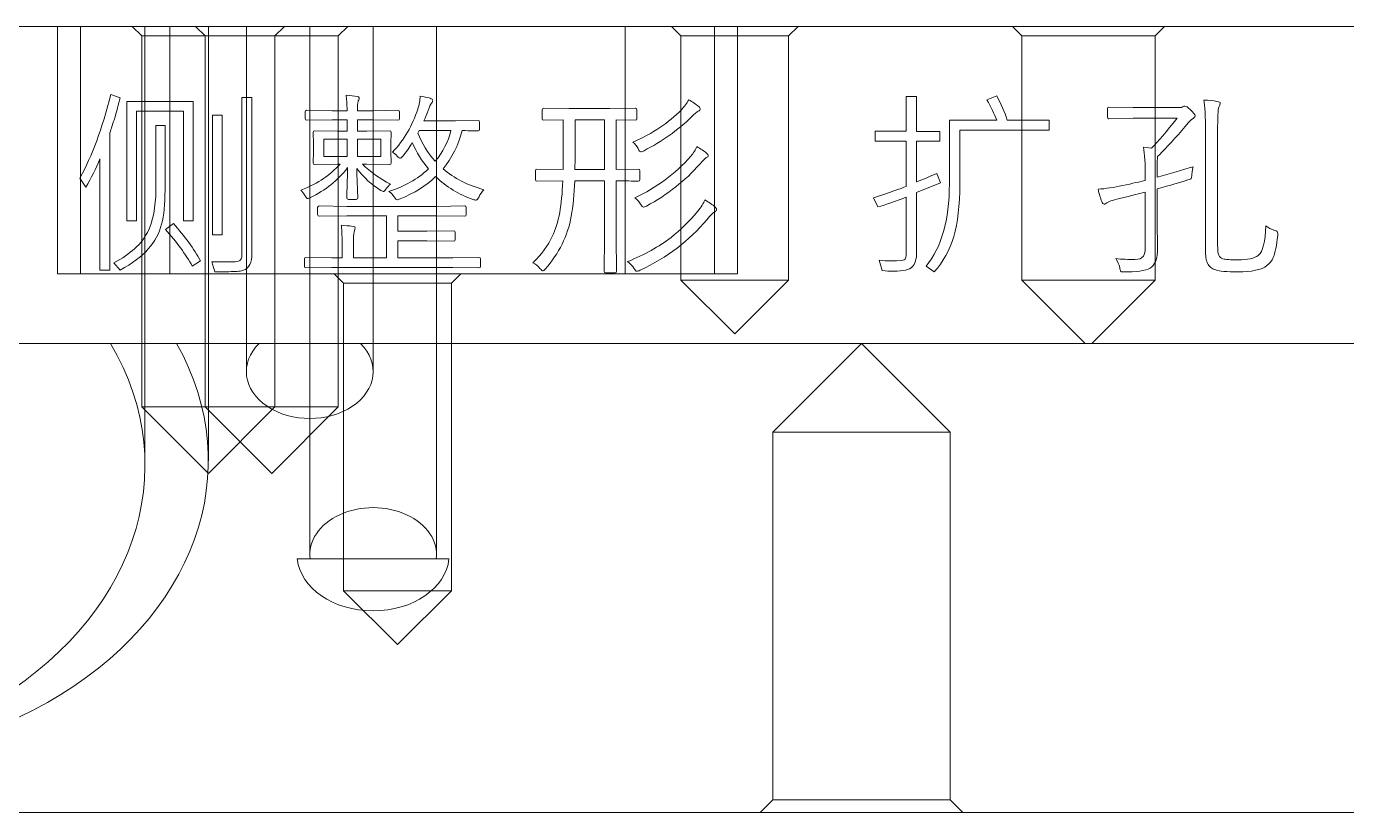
# Model space of a CAD drawing. Header units: millimetres. Extents: x 7176 to 10197, y 11773 to 13427.
# Drawn here: x 7302.6 to 7406.7, y 11780.8 to 11842.8 of the extents above; entities that cross this region are included whole.
import ezdxf

# ---------------------------------------------------------------- set-up
doc = ezdxf.new("R2010")
doc.units = ezdxf.units.MM
doc.linetypes.add('DASHED', pattern=[0])
doc.layers.add('DIM', color=4, linetype='Continuous', lineweight=20)
doc.layers.add('LP', color=40, linetype='Continuous', lineweight=20)

msp = doc.modelspace()

# ---------------------------------------------------------------- linework, layer by layer
at = {"layer": 'DIM', "color": 252, "linetype": 'DASHED', "lineweight": 5}
msp.add_lwpolyline([(7198.478, 11842.781), (7198.478, 11780.781), (8798.478, 11780.781), (8798.478, 11842.781)], close=True, dxfattribs=at)
at = {"layer": 'LP', "color": 135, "linetype": 'Continuous', "lineweight": 5}
msp.add_line((8798.478, 11842.781), (7198.478, 11842.781), dxfattribs=at)
at = {"layer": 'LP', "color": 31, "linetype": 'DASHED', "lineweight": 5, "ltscale": 1.70264}
for p, q in [((7305.06, 11842.781), (7305.06, 11823.281)), ((7306.878, 11842.781), (7306.878, 11823.281)), ((7311.958, 11808.161), (7311.958, 11842.781)), ((7313.917, 11823.281), (7313.917, 11842.781)), ((7316.958, 11808.531), (7316.958, 11842.781)), ((7349.839, 11842.781), (7349.839, 11823.281)), ((7356.878, 11823.281), (7356.878, 11842.781)), ((7358.696, 11823.281), (7358.696, 11842.781)), ((7305.06, 11823.281), (7313.917, 11823.281)), ((7313.917, 11823.281), (7349.839, 11823.281)), ((7358.696, 11823.281), (7349.839, 11823.281))]:
    msp.add_line(p, q, dxfattribs=at)
at = {"layer": 'LP', "color": 5, "linetype": 'DASHED', "lineweight": 5, "ltscale": 1.70264}
for p, q in [((7310.958, 11842.781), (7311.705, 11842.034)), ((7315.958, 11842.781), (7316.705, 11842.034)), ((7322.211, 11842.034), (7322.958, 11842.781)), ((7327.211, 11842.034), (7327.958, 11842.781)), ((7353.478, 11842.781), (7354.225, 11842.034)), ((7362.731, 11842.034), (7363.478, 11842.781)), ((7380.378, 11842.781), (7381.125, 11842.034)), ((7391.631, 11842.034), (7392.378, 11842.781)), ((7311.705, 11842.034), (7311.705, 11812.781)), ((7316.705, 11842.034), (7311.705, 11842.034)), ((7316.705, 11842.034), (7316.705, 11817.781)), ((7327.211, 11842.034), (7316.705, 11842.034)), ((7322.211, 11812.781), (7322.211, 11842.034)), ((7327.211, 11817.781), (7327.211, 11842.034)), ((7354.225, 11842.034), (7354.225, 11822.781)), ((7362.731, 11842.034), (7354.225, 11842.034)), ((7362.731, 11822.781), (7362.731, 11842.034)), ((7381.125, 11842.034), (7381.125, 11822.781)), ((7391.631, 11842.034), (7381.125, 11842.034)), ((7391.631, 11822.781), (7391.631, 11842.034)), ((7326.878, 11823.281), (7327.625, 11822.534)), ((7336.131, 11822.534), (7336.878, 11823.281)), ((7327.625, 11822.534), (7327.625, 11798.281)), ((7336.131, 11822.534), (7327.625, 11822.534)), ((7336.131, 11798.281), (7336.131, 11822.534)), ((7354.225, 11822.781), (7358.478, 11818.528)), ((7354.225, 11822.781), (7362.731, 11822.781)), ((7358.478, 11818.528), (7362.731, 11822.781)), ((7381.125, 11822.781), (7386.125, 11817.781)), ((7381.125, 11822.781), (7391.631, 11822.781)), ((7386.631, 11817.781), (7391.631, 11822.781)), ((7316.705, 11817.782), (7316.705, 11812.781)), ((7327.211, 11812.781), (7327.211, 11817.782)), ((7368.478, 11817.784), (7361.475, 11810.781)), ((7375.481, 11810.781), (7368.478, 11817.784)), ((7311.705, 11812.781), (7316.958, 11807.528)), ((7311.705, 11812.781), (7316.705, 11812.781)), ((7316.705, 11812.781), (7321.958, 11807.528)), ((7316.705, 11812.781), (7327.211, 11812.781)), ((7316.958, 11807.528), (7322.211, 11812.781)), ((7321.958, 11807.528), (7327.211, 11812.781)), ((7361.475, 11810.781), (7361.475, 11781.778)), ((7375.481, 11810.781), (7361.475, 11810.781)), ((7375.481, 11781.778), (7375.481, 11810.781)), ((7327.625, 11798.281), (7331.878, 11794.028)), ((7327.625, 11798.281), (7336.131, 11798.281)), ((7331.878, 11794.028), (7336.131, 11798.281)), ((7361.475, 11781.778), (7360.478, 11780.781)), ((7361.475, 11781.778), (7375.481, 11781.778)), ((7376.478, 11780.781), (7375.481, 11781.778))]:
    msp.add_line(p, q, dxfattribs=at)
at = {"layer": 'LP', "color": 1, "linetype": 'DASHED', "lineweight": 5, "ltscale": 1.70264}
for p, q in [((7319.958, 11842.781), (7319.958, 11815.561)), ((7324.958, 11842.781), (7324.958, 11801.131)), ((7329.958, 11815.561), (7329.958, 11842.781)), ((7334.958, 11801.131), (7334.958, 11842.781))]:
    msp.add_line(p, q, dxfattribs=at)
at = {"layer": 'LP', "color": 123, "linetype": 'Continuous', "lineweight": 5}
for p, q in [((7309.995, 11837.141), (7309.257, 11837.41)), ((7310.534, 11836.857), (7310.534, 11827.459)), ((7315.763, 11836.857), (7310.534, 11836.857)), ((7315.763, 11827.459), (7315.763, 11836.857)), ((7320.377, 11837.187), (7319.601, 11837.187)), ((7371.992, 11837.257), (7371.992, 11834.511)), ((7372.823, 11837.257), (7371.992, 11837.257)), ((7372.823, 11834.496), (7372.823, 11837.257)), ((7379.144, 11837.303), (7378.367, 11836.987)), ((7311.287, 11836.103), (7314.986, 11836.103)), ((7311.287, 11827.459), (7311.287, 11836.103)), ((7314.986, 11836.103), (7314.986, 11827.459)), ((7317.286, 11835.788), (7317.286, 11826.336)), ((7318.047, 11835.788), (7317.286, 11835.788)), ((7318.047, 11826.336), (7318.047, 11835.788)), ((7326.717, 11836.134), (7324.71, 11836.165)), ((7324.71, 11835.396), (7326.717, 11835.426)), ((7327.909, 11836.134), (7326.717, 11836.134)), ((7326.717, 11835.426), (7327.909, 11835.426)), ((7327.909, 11835.426), (7327.909, 11834.511)), ((7329.909, 11836.134), (7328.717, 11836.134)), ((7328.717, 11835.426), (7329.909, 11835.426)), ((7328.717, 11834.511), (7328.717, 11835.426)), ((7331.908, 11836.165), (7329.909, 11836.134)), ((7329.909, 11835.426), (7331.908, 11835.396)), ((7345.408, 11836.295), (7343.409, 11836.326)), ((7343.409, 11835.396), (7344.954, 11835.411)), ((7348.638, 11836.295), (7345.408, 11836.295)), ((7345.885, 11835.411), (7348.2, 11835.411)), ((7348.2, 11835.411), (7348.2, 11831.489)), ((7350.645, 11836.326), (7348.638, 11836.295)), ((7349.13, 11835.411), (7350.645, 11835.396)), ((7349.13, 11831.489), (7349.13, 11835.411)), ((7379.144, 11835.396), (7375.407, 11835.396)), ((7383.266, 11835.396), (7379.975, 11835.396)), ((7383.266, 11834.603), (7383.266, 11835.396)), ((7389.914, 11836.388), (7387.991, 11836.418)), ((7387.991, 11835.503), (7389.914, 11835.534)), ((7389.914, 11835.534), (7393.367, 11835.534)), ((7309.196, 11823.568), (7309.196, 11834.388)), ((7313.541, 11834.957), (7312.818, 11834.957)), ((7325.233, 11834.403), (7325.264, 11833.519)), ((7327.14, 11834.511), (7325.356, 11834.542)), ((7327.909, 11834.511), (7327.14, 11834.511)), ((7329.471, 11834.511), (7328.717, 11834.511)), ((7331.255, 11834.542), (7329.471, 11834.511)), ((7331.347, 11833.519), (7331.378, 11834.403)), ((7333.485, 11834.373), (7333.577, 11834.565)), ((7333.577, 11834.565), (7336.084, 11834.565)), ((7336.461, 11835.334), (7333.962, 11835.334)), ((7338.23, 11835.365), (7336.461, 11835.334)), ((7369.546, 11834.511), (7369.546, 11833.727)), ((7371.992, 11834.511), (7369.546, 11834.511)), ((7374.653, 11834.496), (7372.823, 11834.496)), ((7374.653, 11833.727), (7374.653, 11834.496)), ((7376.229, 11834.603), (7383.266, 11834.603)), ((7325.264, 11833.519), (7325.264, 11832.904)), ((7326.056, 11833.881), (7327.909, 11833.881)), ((7326.056, 11832.512), (7326.056, 11833.881)), ((7327.909, 11833.881), (7327.909, 11832.512)), ((7328.717, 11832.512), (7328.717, 11833.881)), ((7328.717, 11833.881), (7330.57, 11833.881)), ((7330.57, 11833.881), (7330.57, 11832.512)), ((7331.347, 11832.904), (7331.347, 11833.519)), ((7369.546, 11833.727), (7371.992, 11833.727)), ((7371.992, 11833.727), (7371.992, 11830.166)), ((7372.823, 11833.727), (7374.653, 11833.727)), ((7372.823, 11830.527), (7372.823, 11833.727)), ((7308.403, 11832.342), (7308.403, 11823.568)), ((7325.264, 11832.904), (7325.233, 11832.019)), ((7327.909, 11832.512), (7326.056, 11832.512)), ((7330.57, 11832.512), (7328.717, 11832.512)), ((7331.378, 11832.019), (7331.347, 11832.904)), ((7391.352, 11833.188), (7390.721, 11833.265)), ((7325.356, 11831.896), (7327.14, 11831.927)), ((7327.14, 11831.927), (7327.363, 11831.927)), ((7329.124, 11831.927), (7329.471, 11831.927)), ((7329.471, 11831.927), (7331.255, 11831.896)), ((7344.939, 11831.489), (7342.878, 11831.52)), ((7348.2, 11831.489), (7345.87, 11831.489)), ((7350.861, 11831.52), (7349.13, 11831.489)), ((7306.827, 11830.812), (7307.288, 11830.105)), ((7342.878, 11830.574), (7344.908, 11830.604)), ((7345.854, 11830.604), (7348.2, 11830.604)), ((7348.2, 11830.604), (7348.2, 11826.159)), ((7349.13, 11826.159), (7349.13, 11830.604)), ((7372.823, 11829.674), (7374.699, 11830.451)), ((7374.699, 11830.451), (7374.414, 11831.189)), ((7369.423, 11829.251), (7369.754, 11828.543)), ((7391.806, 11827.459), (7391.806, 11829.974)), ((7327.894, 11828.59), (7325.71, 11828.62)), ((7334.985, 11828.59), (7327.894, 11828.59)), ((7337.176, 11828.62), (7334.985, 11828.59)), ((7310.534, 11827.459), (7311.287, 11827.459)), ((7314.202, 11827.236), (7313.571, 11826.767)), ((7314.986, 11827.459), (7315.763, 11827.459)), ((7325.71, 11827.82), (7327.894, 11827.851)), ((7327.894, 11827.851), (7331.001, 11827.851)), ((7331.001, 11827.851), (7331.001, 11824.537)), ((7331.916, 11827.851), (7334.985, 11827.851)), ((7331.916, 11826.621), (7331.916, 11827.851)), ((7334.985, 11827.851), (7337.176, 11827.82)), ((7391.836, 11825.236), (7391.806, 11827.459)), ((7317.286, 11826.336), (7318.047, 11826.336)), ((7334.2, 11826.621), (7331.916, 11826.621)), ((7336.292, 11826.652), (7334.2, 11826.621)), ((7348.2, 11826.159), (7348.169, 11823.468)), ((7349.161, 11823.468), (7349.13, 11826.159)), ((7331.916, 11825.882), (7334.2, 11825.882)), ((7331.916, 11824.537), (7331.916, 11825.882)), ((7334.2, 11825.882), (7336.292, 11825.852)), ((7309.511, 11824.137), (7309.995, 11823.568)), ((7315.694, 11823.883), (7316.34, 11824.291)), ((7317.224, 11824.214), (7317.463, 11823.437)), ((7326.702, 11824.537), (7324.656, 11824.567)), ((7327.502, 11824.537), (7326.702, 11824.537)), ((7331.001, 11824.537), (7328.417, 11824.537)), ((7336.246, 11824.537), (7331.916, 11824.537)), ((7338.291, 11824.567), (7336.246, 11824.537)), ((7369.862, 11824.337), (7370.1, 11823.537)), ((7308.403, 11823.568), (7309.196, 11823.568)), ((7324.656, 11823.737), (7326.702, 11823.768)), ((7326.702, 11823.768), (7336.246, 11823.768)), ((7336.246, 11823.768), (7338.291, 11823.737)), ((7373.569, 11823.883), (7374.215, 11823.422))]:
    msp.add_line(p, q, dxfattribs=at)
at = {"layer": 'LP', "color": 123, "linetype": 'DASHED', "lineweight": 5, "ltscale": 1.70264}
msp.add_line((7324.541, 11824.431), (7324.541, 11824.44), dxfattribs=at)
at = {"layer": 'LP', "color": 31, "linetype": 'Continuous', "lineweight": 5}
for p, q in [((8798.478, 11817.781), (7198.478, 11817.781)), ((7323.976, 11800.781), (7324.98, 11800.781)), ((7334.935, 11800.781), (7324.98, 11800.781)), ((7334.935, 11800.781), (7335.939, 11800.781)), ((7198.478, 11780.781), (7791.978, 11780.781))]:
    msp.add_line(p, q, dxfattribs=at)
at = {"layer": 'LP', "color": 31, "linetype": 'DASHED', "lineweight": 5, "ltscale": 1.70264}
for centre, major_axis, start_param, end_param in [((7279.458, 11808.161), (32.5, 0), 2.730078, 6.6946999), ((7324.958, 11815.561), (5, 0), 2.498123, 6.926655)]:
    msp.add_ellipse(centre, major_axis=major_axis, ratio=0.74, start_param=start_param, end_param=end_param, dxfattribs=at)
at = {"layer": 'LP', "color": 31, "linetype": 'Continuous', "lineweight": 5}
for centre, major_axis, start_param, end_param in [((7284.458, 11808.531), (32.5, 0), 2.7468025, 6.6779754), ((7329.958, 11801.131), (5, 0), 6.188445, 9.5195183), ((7329.958, 11801.131), (6, 0), 3.2205083, 6.2042697)]:
    msp.add_ellipse(centre, major_axis=major_axis, ratio=0.74, start_param=start_param, end_param=end_param, dxfattribs=at)
at = {"layer": 'LP', "color": 123, "linetype": 'Continuous', "lineweight": 5}
for points in [[(7309.257, 11837.41), (7308.591, 11834.75), (7307.781, 11832.55), (7306.827, 11830.812)], [(7327.817, 11837.349), (7327.863, 11837.113), (7327.894, 11836.708), (7327.909, 11836.134)], [(7328.686, 11837.264), (7328.461, 11837.305), (7328.171, 11837.334), (7327.817, 11837.349)], [(7328.717, 11836.134), (7328.717, 11836.503), (7328.737, 11836.749), (7328.778, 11836.872)], [(7328.778, 11836.872), (7328.778, 11836.877), (7328.791, 11836.913), (7328.817, 11836.98)], [(7333.677, 11837.287), (7333.657, 11836.964), (7333.587, 11836.623), (7333.47, 11836.265)], [(7334.462, 11837.111), (7334.226, 11837.182), (7333.964, 11837.241), (7333.677, 11837.287)], [(7334.292, 11836.149), (7334.39, 11836.457), (7334.48, 11836.652), (7334.562, 11836.734)], [(7354.844, 11836.995), (7354.701, 11836.723), (7354.514, 11836.462), (7354.283, 11836.211)], [(7355.636, 11836.465), (7355.431, 11836.639), (7355.167, 11836.816), (7354.844, 11836.995)], [(7378.367, 11836.987), (7378.685, 11836.403), (7378.944, 11835.872), (7379.144, 11835.396)], [(7379.975, 11835.396), (7379.754, 11836.042), (7379.477, 11836.677), (7379.144, 11837.303)], [(7333.47, 11836.265), (7333.059, 11834.967), (7332.398, 11833.832), (7331.485, 11832.858)], [(7333.962, 11835.334), (7334.085, 11835.616), (7334.195, 11835.888), (7334.292, 11836.149)], [(7354.283, 11836.211), (7353.273, 11835.185), (7351.996, 11834.334), (7350.453, 11833.657)], [(7351.322, 11832.981), (7352.717, 11833.699), (7353.96, 11834.58), (7355.052, 11835.626)], [(7355.052, 11835.626), (7355.313, 11835.888), (7355.495, 11836.047), (7355.598, 11836.103)], [(7393.367, 11835.534), (7392.546, 11834.483), (7391.875, 11833.701), (7391.352, 11833.188)], [(7394.12, 11835.026), (7394.31, 11835.267), (7394.479, 11835.431), (7394.628, 11835.519)], [(7325.356, 11834.542), (7325.274, 11834.542), (7325.233, 11834.496), (7325.233, 11834.403)], [(7331.378, 11834.403), (7331.378, 11834.496), (7331.337, 11834.542), (7331.255, 11834.542)], [(7334.854, 11832.15), (7334.259, 11832.812), (7333.803, 11833.552), (7333.485, 11834.373)], [(7336.084, 11834.565), (7335.874, 11833.688), (7335.464, 11832.883), (7334.854, 11832.15)], [(7335.469, 11831.55), (7336.166, 11832.391), (7336.666, 11833.396), (7336.969, 11834.565)], [(7336.969, 11834.565), (7337.297, 11834.56), (7337.592, 11834.552), (7337.853, 11834.542)], [(7391.836, 11832.527), (7392.708, 11833.399), (7393.469, 11834.232), (7394.12, 11835.026)], [(7332.293, 11832.558), (7332.539, 11832.835), (7332.79, 11833.188), (7333.047, 11833.619)], [(7333.047, 11833.619), (7333.38, 11832.835), (7333.805, 11832.145), (7334.323, 11831.55)], [(7350.453, 11833.657), (7350.622, 11833.524), (7350.758, 11833.352), (7350.861, 11833.142)], [(7307.288, 11830.105), (7307.729, 11830.817), (7308.101, 11831.563), (7308.403, 11832.342)], [(7355.006, 11832.542), (7353.78, 11831.143), (7352.309, 11830.051), (7350.591, 11829.266)], [(7350.861, 11833.142), (7350.938, 11832.973), (7351.012, 11832.888), (7351.084, 11832.888)], [(7351.084, 11832.888), (7351.13, 11832.888), (7351.209, 11832.919), (7351.322, 11832.981)], [(7355.475, 11833.304), (7355.393, 11833.068), (7355.237, 11832.814), (7355.006, 11832.542)], [(7356.252, 11832.796), (7356.062, 11832.955), (7355.803, 11833.124), (7355.475, 11833.304)], [(7355.713, 11831.912), (7356, 11832.23), (7356.175, 11832.404), (7356.236, 11832.435)], [(7325.01, 11829.297), (7326.179, 11829.84), (7327.156, 11830.622), (7327.94, 11831.643)], [(7325.233, 11832.019), (7325.233, 11831.937), (7325.274, 11831.896), (7325.356, 11831.896)], [(7328.663, 11831.581), (7329.217, 11830.868), (7329.847, 11830.292), (7330.555, 11829.851)], [(7331.332, 11830.335), (7330.481, 11830.761), (7329.745, 11831.291), (7329.124, 11831.927)], [(7334.323, 11831.55), (7333.457, 11830.735), (7332.411, 11830.14), (7331.186, 11829.766)], [(7331.255, 11831.896), (7331.337, 11831.896), (7331.378, 11831.937), (7331.378, 11832.019)], [(7338.699, 11829.897), (7337.417, 11830.251), (7336.341, 11830.802), (7335.469, 11831.55)], [(7351.507, 11828.605), (7353.188, 11829.523), (7354.591, 11830.625), (7355.713, 11831.912)], [(7394.628, 11831.72), (7393.792, 11831.443), (7392.851, 11831.166), (7391.806, 11830.889)], [(7330.962, 11829.943), (7331.07, 11830.102), (7331.193, 11830.233), (7331.332, 11830.335)], [(7332.085, 11829.182), (7333.198, 11829.623), (7334.131, 11830.207), (7334.885, 11830.935)], [(7334.885, 11830.935), (7335.741, 11830.125), (7336.723, 11829.525), (7337.83, 11829.136)], [(7349.13, 11830.604), (7349.705, 11830.599), (7350.21, 11830.592), (7350.645, 11830.581)], [(7374.414, 11831.189), (7373.902, 11830.958), (7373.371, 11830.738), (7372.823, 11830.527)], [(7391.806, 11829.974), (7392.831, 11830.256), (7393.638, 11830.492), (7394.228, 11830.681)], [(7394.228, 11830.681), (7394.366, 11830.727), (7394.448, 11830.766), (7394.474, 11830.797)], [(7324.241, 11829.866), (7324.359, 11829.764), (7324.469, 11829.628), (7324.572, 11829.459)], [(7338.076, 11829.082), (7338.158, 11829.082), (7338.235, 11829.169), (7338.307, 11829.343)], [(7338.307, 11829.343), (7338.399, 11829.559), (7338.53, 11829.743), (7338.699, 11829.897)], [(7350.591, 11829.266), (7350.786, 11829.123), (7350.94, 11828.956), (7351.053, 11828.766)], [(7371.992, 11830.166), (7371.566, 11829.992), (7370.71, 11829.687), (7369.423, 11829.251)], [(7369.754, 11828.543), (7370.395, 11828.728), (7371.141, 11828.984), (7371.992, 11829.312)], [(7387.13, 11829.943), (7387.227, 11829.538), (7387.327, 11829.215), (7387.43, 11828.974)], [(7337.83, 11829.136), (7337.948, 11829.1), (7338.03, 11829.082), (7338.076, 11829.082)], [(7351.053, 11828.766), (7351.145, 11828.607), (7351.225, 11828.528), (7351.291, 11828.528)], [(7351.291, 11828.528), (7351.312, 11828.528), (7351.384, 11828.554), (7351.507, 11828.605)], [(7356.121, 11829.097), (7356.018, 11828.841), (7355.826, 11828.536), (7355.544, 11828.182)], [(7316.34, 11824.291), (7315.822, 11825.244), (7315.11, 11826.226), (7314.202, 11827.236)], [(7328.386, 11827.013), (7328.022, 11827.054), (7327.707, 11827.082), (7327.44, 11827.098)], [(7351.022, 11823.552), (7353.145, 11824.557), (7354.893, 11825.885), (7356.267, 11827.536)], [(7313.571, 11826.767), (7314.474, 11825.757), (7315.181, 11824.796), (7315.694, 11823.883)], [(7400.38, 11827.059), (7400.324, 11825.793), (7400.129, 11825.016), (7399.796, 11824.729)], [(7401.073, 11826.698), (7400.796, 11826.79), (7400.565, 11826.91), (7400.38, 11827.059)], [(7342.563, 11824.144), (7342.768, 11824.037), (7342.955, 11823.88), (7343.124, 11823.675)], [(7350.03, 11824.229), (7350.251, 11824.08), (7350.417, 11823.909), (7350.53, 11823.714)], [(7388.545, 11824.467), (7388.688, 11824.237), (7388.788, 11824.001), (7388.845, 11823.76)], [(7395.766, 11824.106), (7395.889, 11823.85), (7396.104, 11823.673), (7396.412, 11823.575)], [(7348.169, 11823.468), (7348.169, 11823.386), (7348.21, 11823.345), (7348.292, 11823.345)], [(7350.53, 11823.714), (7350.617, 11823.555), (7350.697, 11823.475), (7350.768, 11823.475)], [(7350.768, 11823.475), (7350.815, 11823.475), (7350.899, 11823.501), (7351.022, 11823.552)], [(7370.1, 11823.537), (7370.408, 11823.496), (7370.713, 11823.475), (7371.015, 11823.475)], [(7388.845, 11823.76), (7388.87, 11823.616), (7388.893, 11823.527), (7388.914, 11823.491)], [(7388.914, 11823.491), (7388.94, 11823.445), (7388.999, 11823.422), (7389.091, 11823.422)], [(7396.412, 11823.575), (7396.694, 11823.473), (7397.276, 11823.422), (7398.158, 11823.422)]]:
    msp.add_open_spline(points, degree=3, dxfattribs=at)
for points, knots in [([(7309.196, 11834.388), (7309.303, 11834.724), (7309.411, 11835.06), (7309.74, 11836.086), (7309.893, 11836.67), (7309.995, 11837.141)], [0, 0, 0, 0, 0.3272837, 0.3272837, 1, 1, 1, 1]), ([(7319.601, 11837.187), (7319.601, 11833.009), (7319.601, 11828.83), (7319.601, 11824.56), (7319.566, 11824.466), (7319.428, 11824.276), (7319.285, 11824.226), (7318.855, 11824.216), (7318.24, 11824.214), (7317.224, 11824.214)], [0, 0, 0, 0, 0.9378596, 0.9378596, 0.9585731, 0.9585731, 0.9792865, 0.9792865, 1, 1, 1, 1]), ([(7317.463, 11823.437), (7317.763, 11823.437), (7318.063, 11823.437), (7318.942, 11823.437), (7319.342, 11823.459), (7319.783, 11823.546), (7319.974, 11823.659), (7320.297, 11824.023), (7320.377, 11824.288), (7320.377, 11828.82), (7320.377, 11833.004), (7320.377, 11837.187)], [0, 0, 0, 0, 0.033362, 0.033362, 0.0978048, 0.0978048, 0.1622472, 0.1622472, 0.2266897, 0.2266897, 1, 1, 1, 1]), ([(7328.817, 11836.98), (7328.843, 11837.041), (7328.855, 11837.095), (7328.855, 11837.208), (7328.799, 11837.249), (7328.686, 11837.264)], [0, 0, 0, 0, 0.4090938, 0.4090938, 1, 1, 1, 1]), ([(7334.562, 11836.734), (7334.623, 11836.8), (7334.654, 11836.87), (7334.654, 11837.018), (7334.59, 11837.075), (7334.462, 11837.111)], [0, 0, 0, 0, 0.4827614, 0.4827614, 1, 1, 1, 1]), ([(7355.598, 11836.103), (7355.706, 11836.144), (7355.759, 11836.2), (7355.759, 11836.329), (7355.718, 11836.393), (7355.636, 11836.465)], [0, 0, 0, 0, 0.5600045, 0.5600045, 1, 1, 1, 1]), ([(7394.405, 11836.226), (7394.225, 11836.406), (7394.084, 11836.495), (7393.926, 11836.495), (7393.867, 11836.475), (7393.759, 11836.403), (7393.669, 11836.388), (7392.328, 11836.388), (7391.121, 11836.388), (7389.914, 11836.388)], [0, 0, 0, 0, 0.1754738, 0.1754738, 0.2719851, 0.2719851, 0.3443687, 0.3443687, 1, 1, 1, 1]), ([(7395.466, 11836.972), (7395.558, 11836.552), (7395.605, 11835.701), (7395.605, 11831.327), (7395.605, 11828.236), (7395.605, 11824.688), (7395.658, 11824.342), (7395.766, 11824.106)], [0, 0, 0, 0, 0.2653927, 0.2653927, 0.9055202, 0.9055202, 1, 1, 1, 1]), ([(7396.658, 11836.403), (7396.735, 11836.552), (7396.774, 11836.657), (7396.774, 11836.79), (7396.684, 11836.841), (7396.228, 11836.92), (7395.881, 11836.952), (7395.466, 11836.972)], [0, 0, 0, 0, 0.2521912, 0.2521912, 0.5464126, 0.5464126, 1, 1, 1, 1]), ([(7324.71, 11836.165), (7324.628, 11836.165), (7324.587, 11836.124), (7324.587, 11835.867), (7324.587, 11835.693), (7324.587, 11835.437), (7324.628, 11835.396), (7324.71, 11835.396)], [0, 0, 0, 0, 0.2424222, 0.2424222, 0.7575743, 0.7575743, 1, 1, 1, 1]), ([(7331.908, 11835.396), (7331.996, 11835.396), (7332.039, 11835.437), (7332.039, 11835.693), (7332.039, 11835.867), (7332.039, 11836.124), (7331.996, 11836.165), (7331.908, 11836.165)], [0, 0, 0, 0, 0.2424257, 0.2424257, 0.7575778, 0.7575778, 1, 1, 1, 1]), ([(7343.409, 11836.326), (7343.327, 11836.326), (7343.286, 11836.282), (7343.286, 11835.965), (7343.286, 11835.734), (7343.286, 11835.431), (7343.327, 11835.396), (7343.409, 11835.396)], [0, 0, 0, 0, 0.223683, 0.223683, 0.8157876, 0.8157876, 1, 1, 1, 1]), ([(7344.954, 11835.411), (7344.954, 11834.775), (7344.954, 11834.139), (7344.954, 11832.571), (7344.949, 11831.899), (7344.939, 11831.489)], [0, 0, 0, 0, 0.4052287, 0.4052287, 1, 1, 1, 1]), ([(7345.87, 11831.489), (7345.88, 11831.899), (7345.885, 11832.53), (7345.885, 11834.057), (7345.885, 11834.734), (7345.885, 11835.411)], [0, 0, 0, 0, 0.5570471, 0.5570471, 1, 1, 1, 1]), ([(7350.645, 11835.396), (7350.727, 11835.396), (7350.768, 11835.431), (7350.768, 11835.734), (7350.768, 11835.965), (7350.768, 11836.282), (7350.727, 11836.326), (7350.645, 11836.326)], [0, 0, 0, 0, 0.1842124, 0.1842124, 0.776317, 0.776317, 1, 1, 1, 1]), ([(7375.407, 11835.396), (7375.407, 11833.716), (7375.407, 11832.037), (7375.407, 11827.503), (7374.794, 11825.344), (7373.569, 11823.883)], [0, 0, 0, 0, 0.3702657, 0.3702657, 1, 1, 1, 1]), ([(7387.991, 11836.418), (7387.909, 11836.418), (7387.868, 11836.377), (7387.868, 11836.072), (7387.868, 11835.849), (7387.868, 11835.544), (7387.909, 11835.503), (7387.991, 11835.503)], [0, 0, 0, 0, 0.2119187, 0.2119187, 0.7880782, 0.7880782, 1, 1, 1, 1]), ([(7394.628, 11835.519), (7394.73, 11835.575), (7394.782, 11835.642), (7394.782, 11835.816), (7394.656, 11835.985), (7394.405, 11836.226)], [0, 0, 0, 0, 0.4411785, 0.4411785, 1, 1, 1, 1]), ([(7396.658, 11824.744), (7396.597, 11824.888), (7396.566, 11825.157), (7396.566, 11828.513), (7396.566, 11831.473), (7396.566, 11835.608), (7396.597, 11836.265), (7396.658, 11836.403)], [0, 0, 0, 0, 0.0871533, 0.0871533, 0.7408037, 0.7408037, 1, 1, 1, 1]), ([(7312.818, 11834.957), (7312.818, 11833.26), (7312.818, 11831.563), (7312.818, 11828.538), (7312.595, 11827.427), (7311.703, 11825.638), (7310.823, 11824.839), (7309.511, 11824.137)], [0, 0, 0, 0, 0.3898703, 0.3898703, 0.6949351, 0.6949351, 1, 1, 1, 1]), ([(7309.995, 11823.568), (7310.959, 11824.08), (7311.701, 11824.634), (7312.742, 11825.824), (7313.092, 11826.473), (7313.451, 11827.883), (7313.541, 11828.779), (7313.541, 11831.563), (7313.541, 11833.26), (7313.541, 11834.957)], [0, 0, 0, 0, 0.219235, 0.219235, 0.4384699, 0.4384699, 0.6577045, 0.6577045, 1, 1, 1, 1]), ([(7337.853, 11834.542), (7338.099, 11834.537), (7338.225, 11834.534), (7338.302, 11834.534), (7338.338, 11834.575), (7338.338, 11834.852), (7338.338, 11835.047), (7338.338, 11835.324), (7338.302, 11835.365), (7338.23, 11835.365)], [0, 0, 0, 0, 0.0160657, 0.0160657, 0.2409663, 0.2409663, 0.7751027, 0.7751027, 1, 1, 1, 1]), ([(7374.215, 11823.422), (7374.917, 11824.206), (7375.428, 11825.135), (7376.069, 11827.283), (7376.229, 11828.666), (7376.229, 11831.773), (7376.229, 11833.188), (7376.229, 11834.603)], [0, 0, 0, 0, 0.3525642, 0.3525642, 0.7051283, 0.7051283, 1, 1, 1, 1]), ([(7331.485, 11832.858), (7331.603, 11832.791), (7331.729, 11832.691), (7331.98, 11832.44), (7332.055, 11832.381), (7332.121, 11832.381), (7332.19, 11832.44), (7332.293, 11832.558)], [0, 0, 0, 0, 0.3428592, 0.3428592, 0.6461579, 0.6461579, 1, 1, 1, 1]), ([(7356.236, 11832.435), (7356.339, 11832.481), (7356.39, 11832.532), (7356.39, 11832.645), (7356.344, 11832.714), (7356.252, 11832.796)], [0, 0, 0, 0, 0.5000027, 0.5000027, 1, 1, 1, 1]), ([(7390.721, 11833.265), (7390.813, 11832.722), (7390.86, 11831.935), (7390.86, 11830.815), (7390.86, 11830.725), (7390.86, 11830.635)], [0, 0, 0, 0, 0.9199085, 0.9199085, 1, 1, 1, 1]), ([(7391.806, 11830.889), (7391.806, 11831.261), (7391.806, 11831.632), (7391.806, 11832.266), (7391.816, 11832.44), (7391.836, 11832.527)], [0, 0, 0, 0, 0.5870451, 0.5870451, 1, 1, 1, 1]), ([(7327.363, 11831.927), (7326.917, 11831.455), (7326.479, 11831.074), (7325.578, 11830.462), (7324.974, 11830.158), (7324.241, 11829.866)], [0, 0, 0, 0, 0.4778119, 0.4778119, 1, 1, 1, 1]), ([(7327.94, 11831.643), (7327.93, 11831.125), (7327.917, 11830.599), (7327.887, 11829.564), (7327.879, 11829.297), (7327.879, 11829.184), (7327.92, 11829.143), (7328.002, 11829.143)], [0, 0, 0, 0, 0.2244505, 0.2244505, 0.4359632, 0.4359632, 1, 1, 1, 1]), ([(7328.002, 11829.143), (7328.207, 11829.143), (7328.412, 11829.143), (7328.704, 11829.143), (7328.748, 11829.184), (7328.748, 11829.292), (7328.74, 11829.505), (7328.702, 11830.479), (7328.678, 11831.038), (7328.663, 11831.581)], [0, 0, 0, 0, 0.5719003, 0.5719003, 0.8149569, 0.8149569, 0.8909105, 0.8909105, 1, 1, 1, 1]), ([(7342.878, 11831.52), (7342.801, 11831.52), (7342.763, 11831.479), (7342.763, 11831.163), (7342.763, 11830.93), (7342.763, 11830.615), (7342.801, 11830.574), (7342.878, 11830.574)], [0, 0, 0, 0, 0.206451, 0.206451, 0.7935475, 0.7935475, 1, 1, 1, 1]), ([(7350.645, 11830.581), (7350.779, 11830.576), (7350.85, 11830.574), (7350.948, 11830.574), (7350.991, 11830.615), (7350.991, 11830.93), (7350.991, 11831.163), (7350.991, 11831.479), (7350.948, 11831.52), (7350.861, 11831.52)], [0, 0, 0, 0, 0.0237131, 0.0237131, 0.22527, 0.22527, 0.7984446, 0.7984446, 1, 1, 1, 1]), ([(7394.474, 11830.797), (7394.505, 11830.833), (7394.528, 11830.938), (7394.57, 11831.409), (7394.597, 11831.612), (7394.628, 11831.72)], [0, 0, 0, 0, 0.3696068, 0.3696068, 1, 1, 1, 1]), ([(7344.908, 11830.604), (7344.878, 11829.63), (7344.798, 11828.795), (7344.537, 11827.374), (7344.342, 11826.746), (7343.749, 11825.512), (7343.245, 11824.821), (7342.563, 11824.144)], [0, 0, 0, 0, 0.2941697, 0.2941697, 0.5991857, 0.5991857, 1, 1, 1, 1]), ([(7343.539, 11823.652), (7344.616, 11824.883), (7345.298, 11826.27), (7345.733, 11828.607), (7345.818, 11829.538), (7345.854, 11830.604)], [0, 0, 0, 0, 0.6603028, 0.6603028, 1, 1, 1, 1]), ([(7390.86, 11830.635), (7390.475, 11830.538), (7389.875, 11830.402), (7388.387, 11830.084), (7387.745, 11829.984), (7387.13, 11829.943)], [0, 0, 0, 0, 0.5478879, 0.5478879, 1, 1, 1, 1]), ([(7324.572, 11829.459), (7324.664, 11829.289), (7324.733, 11829.205), (7324.826, 11829.205), (7324.902, 11829.236), (7325.01, 11829.297)], [0, 0, 0, 0, 0.5, 0.5, 1, 1, 1, 1]), ([(7330.555, 11829.851), (7330.668, 11829.789), (7330.742, 11829.758), (7330.809, 11829.758), (7330.87, 11829.82), (7330.962, 11829.943)], [0, 0, 0, 0, 0.5384654, 0.5384654, 1, 1, 1, 1]), ([(7331.186, 11829.766), (7331.365, 11829.643), (7331.506, 11829.502), (7331.711, 11829.184), (7331.791, 11829.105), (7331.883, 11829.105), (7331.962, 11829.13), (7332.085, 11829.182)], [0, 0, 0, 0, 0.379311, 0.379311, 0.7586223, 0.7586223, 1, 1, 1, 1]), ([(7371.992, 11829.312), (7371.992, 11827.774), (7371.992, 11826.236), (7371.992, 11824.539), (7371.942, 11824.432), (7371.742, 11824.319), (7371.415, 11824.291), (7370.518, 11824.291), (7370.185, 11824.306), (7369.862, 11824.337)], [0, 0, 0, 0, 0.786923, 0.786923, 0.8682386, 0.8682386, 0.9495542, 0.9495542, 1, 1, 1, 1]), ([(7371.015, 11823.475), (7371.764, 11823.475), (7372.252, 11823.587), (7372.708, 11824.033), (7372.823, 11824.424), (7372.823, 11826.546), (7372.823, 11828.11), (7372.823, 11829.674)], [0, 0, 0, 0, 0.2084132, 0.2084132, 0.4168263, 0.4168263, 1, 1, 1, 1]), ([(7387.822, 11828.859), (7387.93, 11828.951), (7388.26, 11829.066), (7389.814, 11829.455), (7390.496, 11829.628), (7390.86, 11829.72)], [0, 0, 0, 0, 0.3563664, 0.3563664, 1, 1, 1, 1]), ([(7390.86, 11829.72), (7390.86, 11828.261), (7390.86, 11826.803), (7390.86, 11825.037), (7390.808, 11824.808), (7390.706, 11824.66)], [0, 0, 0, 0, 0.8258345, 0.8258345, 1, 1, 1, 1]), ([(7325.71, 11828.62), (7325.623, 11828.62), (7325.579, 11828.579), (7325.579, 11828.313), (7325.579, 11828.128), (7325.579, 11827.861), (7325.623, 11827.82), (7325.71, 11827.82)], [0, 0, 0, 0, 0.2352932, 0.2352932, 0.7647048, 0.7647048, 1, 1, 1, 1]), ([(7337.176, 11827.82), (7337.258, 11827.82), (7337.299, 11827.861), (7337.299, 11828.128), (7337.299, 11828.313), (7337.299, 11828.579), (7337.258, 11828.62), (7337.176, 11828.62)], [0, 0, 0, 0, 0.2352952, 0.2352952, 0.7647068, 0.7647068, 1, 1, 1, 1]), ([(7355.544, 11828.182), (7354.873, 11827.382), (7354.175, 11826.703), (7352.506, 11825.413), (7351.363, 11824.778), (7350.03, 11824.229)], [0, 0, 0, 0, 0.4331657, 0.4331657, 1, 1, 1, 1]), ([(7356.267, 11827.536), (7356.605, 11827.915), (7356.816, 11828.126), (7357, 11828.218), (7357.051, 11828.274), (7357.051, 11828.402), (7357.016, 11828.466), (7356.717, 11828.722), (7356.444, 11828.913), (7356.121, 11829.097)], [0, 0, 0, 0, 0.1270046, 0.1270046, 0.2857588, 0.2857588, 0.4577417, 0.4577417, 1, 1, 1, 1]), ([(7387.43, 11828.974), (7387.476, 11828.836), (7387.537, 11828.766), (7387.666, 11828.766), (7387.735, 11828.797), (7387.822, 11828.859)], [0, 0, 0, 0, 0.6000009, 0.6000009, 1, 1, 1, 1]), ([(7327.44, 11827.098), (7327.481, 11826.831), (7327.502, 11826.462), (7327.502, 11825.506), (7327.502, 11825.021), (7327.502, 11824.537)], [0, 0, 0, 0, 0.4932974, 0.4932974, 1, 1, 1, 1]), ([(7328.478, 11826.667), (7328.52, 11826.775), (7328.54, 11826.849), (7328.54, 11826.957), (7328.489, 11826.998), (7328.386, 11827.013)], [0, 0, 0, 0, 0.3809542, 0.3809542, 1, 1, 1, 1]), ([(7328.417, 11824.537), (7328.417, 11825.031), (7328.417, 11825.526), (7328.417, 11826.359), (7328.437, 11826.575), (7328.478, 11826.667)], [0, 0, 0, 0, 0.5938462, 0.5938462, 1, 1, 1, 1]), ([(7336.292, 11825.852), (7336.379, 11825.852), (7336.423, 11825.893), (7336.423, 11826.159), (7336.423, 11826.344), (7336.423, 11826.611), (7336.379, 11826.652), (7336.292, 11826.652)], [0, 0, 0, 0, 0.2352951, 0.2352951, 0.7647062, 0.7647062, 1, 1, 1, 1]), ([(7398.158, 11823.422), (7399.25, 11823.422), (7400.016, 11823.586), (7400.678, 11824.078), (7400.844, 11824.293), (7401.109, 11824.919), (7401.226, 11825.501), (7401.303, 11826.305)], [0, 0, 0, 0, 0.4598959, 0.4598959, 0.6898428, 0.6898428, 1, 1, 1, 1]), ([(7401.303, 11826.305), (7401.308, 11826.382), (7401.311, 11826.431), (7401.311, 11826.569), (7401.231, 11826.652), (7401.073, 11826.698)], [0, 0, 0, 0, 0.1481521, 0.1481521, 1, 1, 1, 1]), ([(7389.091, 11823.422), (7389.129, 11823.422), (7389.168, 11823.422), (7389.293, 11823.422), (7389.38, 11823.422), (7390.442, 11823.422), (7391.075, 11823.552), (7391.681, 11824.095), (7391.836, 11824.57), (7391.836, 11825.236)], [0, 0, 0, 0, 0.0179198, 0.0179198, 0.0585379, 0.0585379, 0.5125052, 0.5125052, 1, 1, 1, 1]), ([(7324.656, 11824.567), (7324.579, 11824.567), (7324.541, 11824.526), (7324.541, 11824.25), (7324.541, 11824.055), (7324.541, 11823.778), (7324.579, 11823.737), (7324.656, 11823.737)], [0, 0, 0, 0, 0.228572, 0.228572, 0.771428, 0.771428, 1, 1, 1, 1]), ([(7338.291, 11823.737), (7338.379, 11823.737), (7338.422, 11823.778), (7338.422, 11824.055), (7338.422, 11824.25), (7338.422, 11824.526), (7338.379, 11824.567), (7338.291, 11824.567)], [0, 0, 0, 0, 0.228572, 0.228572, 0.771428, 0.771428, 1, 1, 1, 1]), ([(7390.706, 11824.66), (7390.583, 11824.485), (7390.36, 11824.398), (7389.509, 11824.398), (7389.011, 11824.421), (7388.545, 11824.467)], [0, 0, 0, 0, 0.3795178, 0.3795178, 1, 1, 1, 1]), ([(7399.796, 11824.729), (7399.463, 11824.488), (7398.927, 11824.367), (7397.578, 11824.367), (7397.179, 11824.398), (7396.83, 11824.511), (7396.72, 11824.606), (7396.658, 11824.744)], [0, 0, 0, 0, 0.397074, 0.397074, 0.725212, 0.725212, 1, 1, 1, 1]), ([(7343.124, 11823.675), (7343.242, 11823.557), (7343.316, 11823.498), (7343.368, 11823.498), (7343.432, 11823.55), (7343.539, 11823.652)], [0, 0, 0, 0, 0.6000023, 0.6000023, 1, 1, 1, 1]), ([(7348.292, 11823.345), (7348.541, 11823.345), (7348.789, 11823.345), (7349.12, 11823.345), (7349.161, 11823.386), (7349.161, 11823.468)], [0, 0, 0, 0, 0.7519383, 0.7519383, 1, 1, 1, 1])]:
    msp.add_open_spline(points, degree=3, knots=knots, dxfattribs=at)
at = {"layer": 'LP', "color": 123, "linetype": 'DASHED', "lineweight": 5, "ltscale": 1.70264}
for points in [[(7343.286, 11836.065), (7343.286, 11836.107), (7343.286, 11836.149), (7343.286, 11836.191)], [(7350.768, 11836.191), (7350.768, 11836.176), (7350.768, 11836.162), (7350.768, 11836.148)], [(7350.768, 11835.627), (7350.768, 11835.589), (7350.768, 11835.552), (7350.768, 11835.514)], [(7342.763, 11831.297), (7342.763, 11831.321), (7342.763, 11831.346), (7342.763, 11831.37)], [(7342.763, 11830.709), (7342.763, 11830.716), (7342.763, 11830.723), (7342.763, 11830.73)], [(7396.566, 11825.701), (7396.566, 11825.665), (7396.566, 11825.629), (7396.566, 11825.593)]]:
    msp.add_open_spline(points, degree=3, dxfattribs=at)

doc.saveas('drawing.dxf')
